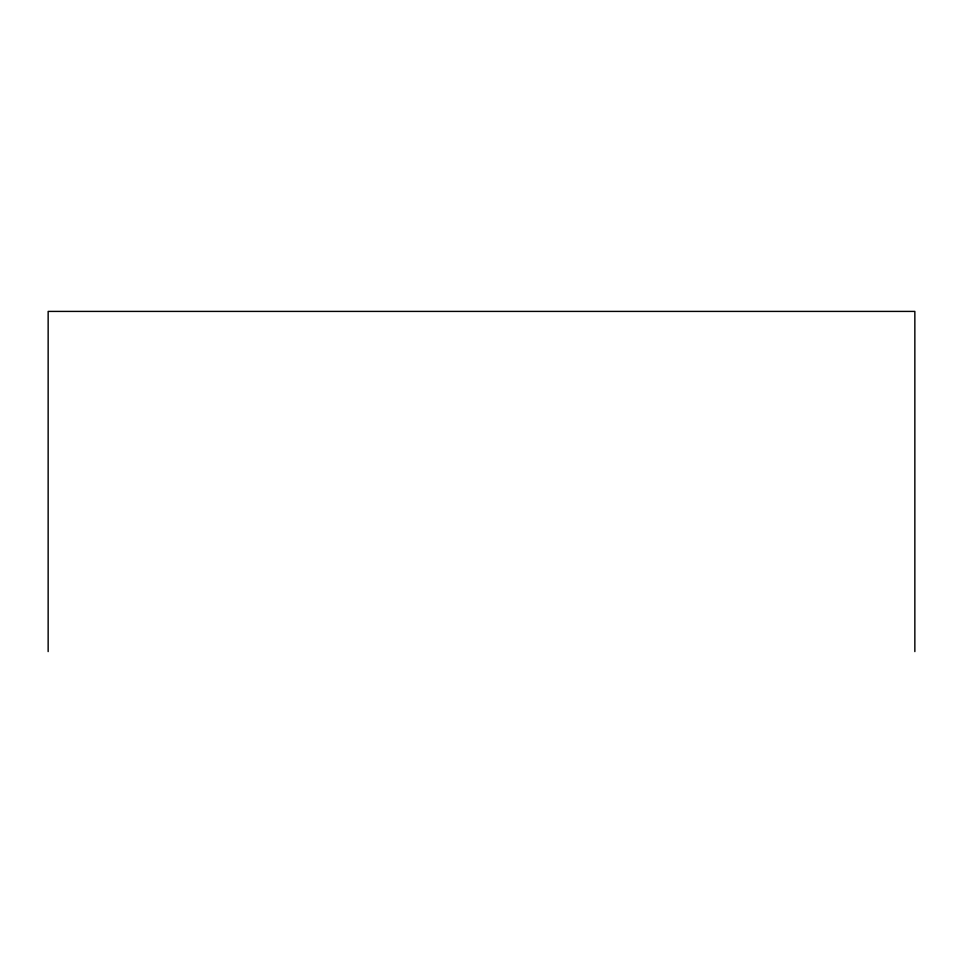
<?xml version="1.0" encoding="UTF-8"?>
<svg xmlns="http://www.w3.org/2000/svg" width="963" height="963" viewBox="0 0 963 963"><rect width="100%" height="100%" fill="white"/><g stroke="black" fill="none" stroke-linecap="round" stroke-linejoin="round"><path stroke-width="1.44" d="M914.85 651.59L914.85 311.41L48.15 311.41L48.15 651.59"/></g></svg>
